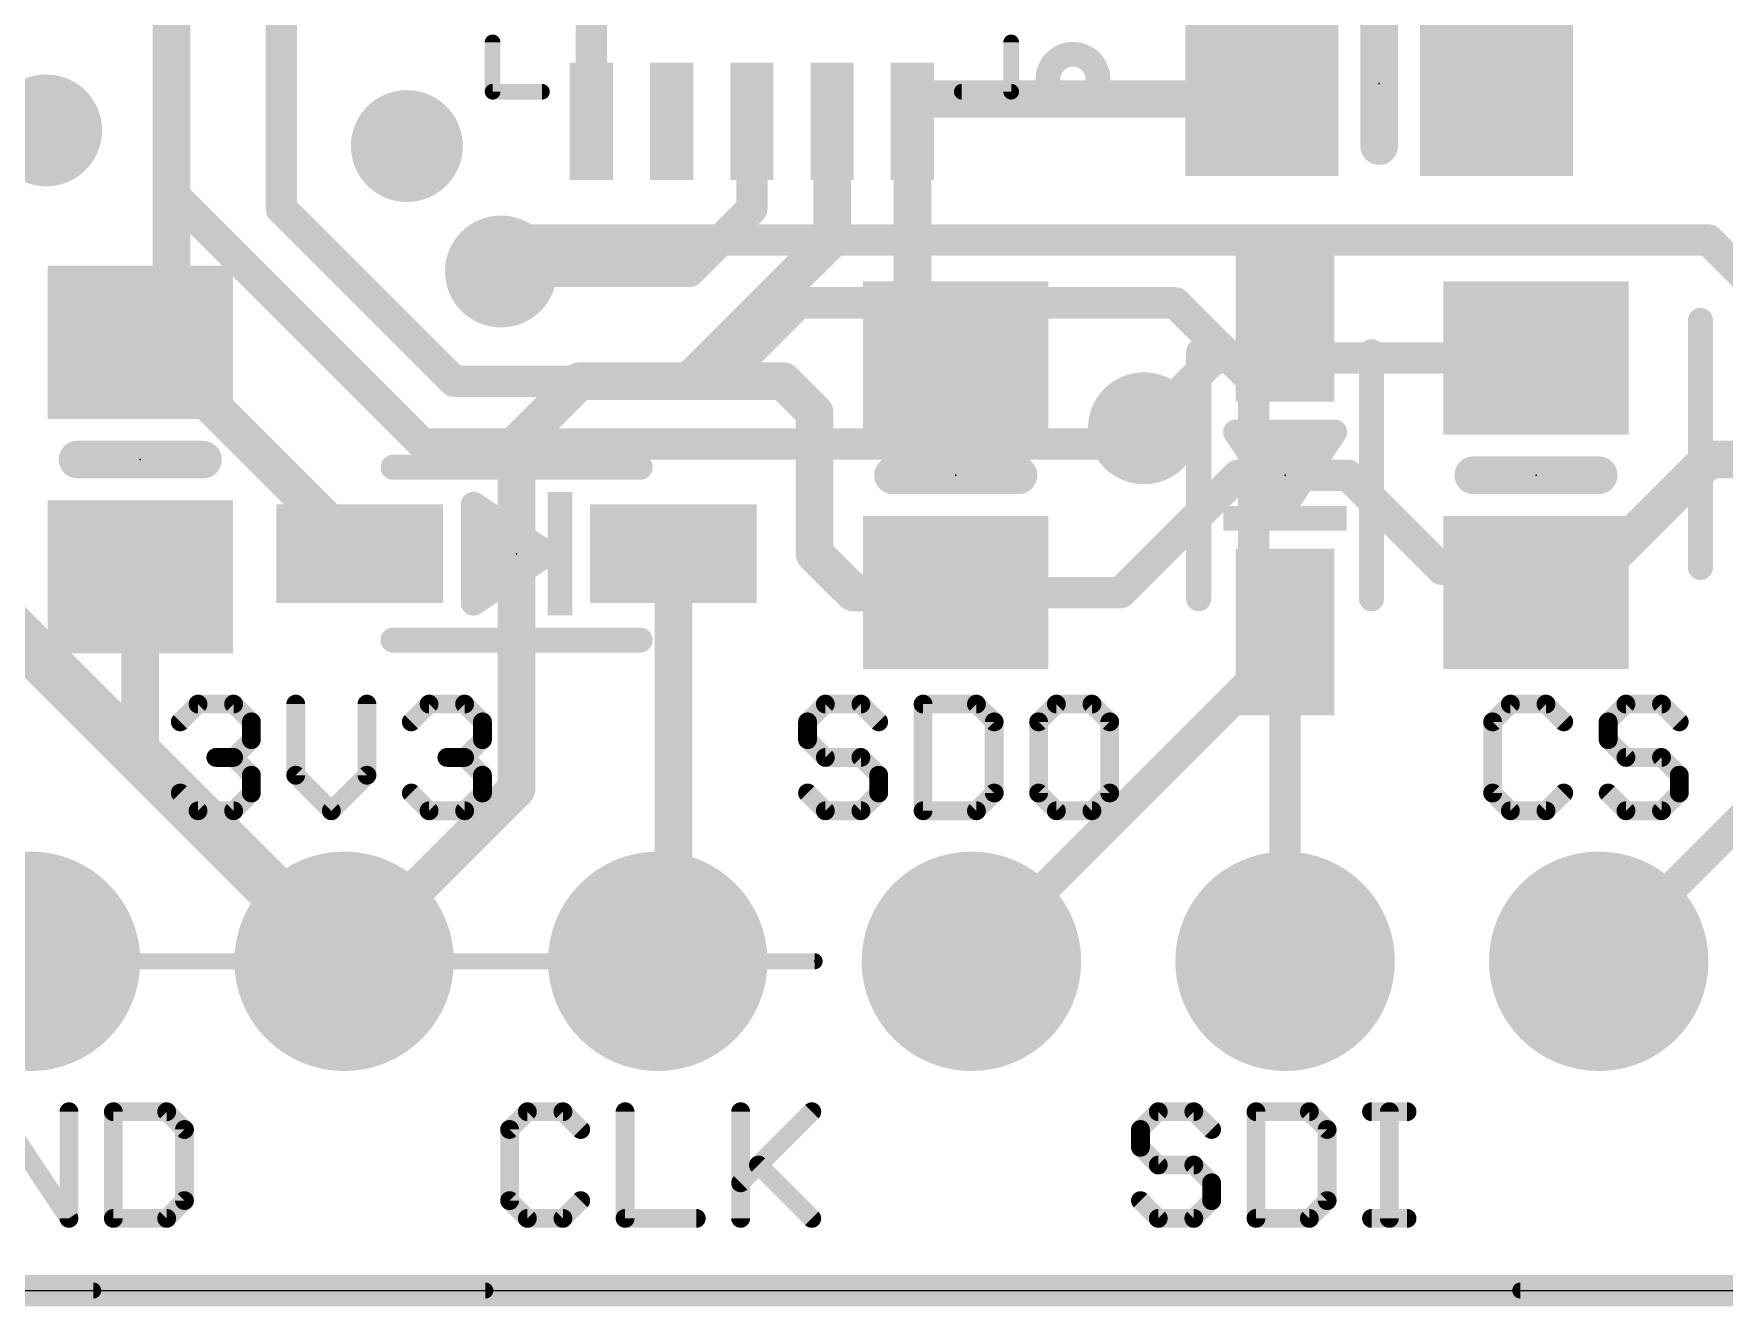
# Model space of a CAD drawing. Extents: x -11.4 to 33.1, y -5.3 to 41.1.
# Drawn here: x 6.38 to 20.07, y -0.13 to 10.18 of the extents above; entities that cross this region are included whole.
import ezdxf

# ---------------------------------------------------------------- set-up
doc = ezdxf.new("R2010")
doc.units = 0
for name, color, linetype in [('1', 12, 'CONTINUOUS'), ('16', 132, 'CONTINUOUS'), ('17', 110, 'CONTINUOUS'), ('18', 110, 'CONTINUOUS'), ('20', 53, 'CONTINUOUS'), ('21', 40, 'CONTINUOUS'), ('23', 40, 'CONTINUOUS'), ('47', 253, 'CONTINUOUS')]:
    doc.layers.add(name, color=color, linetype=linetype)

# ---------------------------------------------------------------- blocks, each defined once
blk = doc.blocks.new('RECT')
blk.add_solid([(-0.5, -0.5), (0.5, -0.5), (-0.5, 0.5), (0.5, 0.5)])
blk = doc.blocks.new('ROUNDP')
at = {"const_width": 0.5}
blk.add_lwpolyline([(0, -0.25, 1), (0, 0.25, 1), (0, -0.25)], format="xyb", dxfattribs=at)
blk = doc.blocks.new('ROUNDV')
at = {"const_width": 0.5}
blk.add_lwpolyline([(0, -0.25, 1), (0, 0.25, 1), (0, -0.25)], format="xyb", dxfattribs=at)

msp = doc.modelspace()

# ---------------------------------------------------------------- linework, layer by layer
at = {"layer": '1'}
for points, const_width in [([(7.493, 11.176), (7.493, 7.935)], 0.3048), ([(10.892, 9.471), (10.892, 10.765)], 0.254), ([(16.195, 9.652), (16.322, 9.779)], 0.3048), ([(13.492, 9.652), (16.195, 9.652)], 0.3048), ([(13.492, 9.471), (13.492, 9.652)], 0.254), ([(12.192, 9.471), (12.192, 8.763)], 0.254), ([(12.842, 9.471), (12.842, 8.524)], 0.3048), ([(13.492, 9.471), (13.492, 7.905)], 0.3048), ([(12.192, 8.763), (11.684, 8.255)], 0.254), ([(12.842, 8.524), (11.684, 7.366)], 0.3048), ([(11.684, 8.255), (10.16, 8.255)], 0.254), ([(7.493, 7.935), (7.239, 7.681)], 0.3048), ([(13.492, 7.905), (13.843, 7.554)], 0.3048), ([(16.51, 7.874), (16.51, 7.554)], 0.254), ([(7.305, 7.681), (7.239, 7.681)], 0.3048), ([(9.017, 5.969), (7.305, 7.681)], 0.3048), ([(15.936, 7.554), (15.367, 6.985)], 0.254), ([(16.51, 7.554), (15.936, 7.554)], 0.254), ([(16.51, 7.554), (18.542, 7.554)], 0.254), ([(10.795, 7.366), (10.287, 6.858)], 0.3048), ([(11.684, 7.366), (10.795, 7.366)], 0.3048), ([(11.684, 7.366), (12.446, 7.366)], 0.3048), ([(12.446, 7.366), (12.7, 7.112)], 0.3048), ([(12.7, 5.969), (12.7, 7.112)], 0.3048), ([(10.287, 6.858), (10.287, 4.064)], 0.3048), ([(19.939, 6.731), (18.923, 5.715)], 0.3048), ([(19.939, 6.731), (21.082, 6.731)], 0.3048), ([(15.179, 5.654), (16.129, 6.604)], 0.254), ([(16.129, 6.604), (17.018, 6.604)], 0.254), ([(17.018, 6.604), (17.78, 5.842)], 0.254), ([(11.557, 5.969), (11.557, 2.667)], 0.3048), ([(13.015, 5.654), (12.7, 5.969)], 0.3048), ([(7.239, 4.318), (7.239, 5.781)], 0.3048), ([(17.78, 5.842), (18.354, 5.842)], 0.254), ([(18.354, 5.842), (18.542, 5.654)], 0.254), ([(13.843, 5.654), (13.015, 5.654)], 0.3048), ([(15.179, 5.654), (13.843, 5.654)], 0.254), ([(18.923, 5.715), (18.415, 5.715)], 0.3048), ([(18.542, 5.654), (18.862, 5.654)], 0.3048), ([(18.862, 5.654), (18.923, 5.715)], 0.3048), ([(16.51, 5.334), (16.51, 2.667)], 0.254), ([(8.89, 2.667), (7.239, 4.318)], 0.3048), ([(20.574, 4.191), (19.05, 2.667)], 0.254), ([(10.287, 4.064), (8.89, 2.667)], 0.3048), ([(11.557, 2.667), (11.43, 2.667)], 0.3048), ([(25.527, 0), (0, 0)], 0.254)]:
    msp.add_lwpolyline(points, dxfattribs=dict(at, const_width=const_width))
for points, const_width in [([(16.3759, 9.7251, 1), (16.2681, 9.8329)], 0.1524), ([(13.492, 9.7282, 1), (13.492, 9.5758)], 0.1524), ([(13.5555, 9.652, 1), (13.4285, 9.652)], 0.127), ([(16.1411, 9.7059, 1), (16.2489, 9.5981)], 0.1524), ([(16.195, 9.5758, 1), (16.195, 9.7282)], 0.1524), ([(12.2555, 9.471, 1), (12.1285, 9.471)], 0.127), ([(12.9182, 9.471, 1), (12.7658, 9.471)], 0.1524), ([(13.5682, 9.471, 1), (13.4158, 9.471)], 0.1524), ([(10.8285, 9.471, 1), (10.9555, 9.471)], 0.127), ([(13.4285, 9.471, 1), (13.5555, 9.471)], 0.127), ([(12.1285, 8.763, 1), (12.2555, 8.763)], 0.127), ([(12.2369, 8.7181, 1), (12.1471, 8.8079)], 0.127), ([(12.8959, 8.4701, 1), (12.7881, 8.5779)], 0.1524), ([(12.7658, 8.524, 1), (12.9182, 8.524)], 0.1524), ([(10.16, 8.3185, 1), (10.16, 8.1915)], 0.127), ([(11.6391, 8.2999, 1), (11.7289, 8.2101)], 0.127), ([(11.684, 8.1915, 1), (11.684, 8.3185)], 0.127), ([(7.5469, 7.8811, 1), (7.4391, 7.9889)], 0.1524), ([(7.4168, 7.935, 1), (7.5692, 7.935)], 0.1524), ([(13.5459, 7.9589, 1), (13.4381, 7.8511)], 0.1524), ([(13.4158, 7.905, 1), (13.5682, 7.905)], 0.1524), ([(16.5735, 7.874, 1), (16.4465, 7.874)], 0.127), ([(7.239, 7.7572, 1), (7.239, 7.6048)], 0.1524), ([(7.1851, 7.7349, 1), (7.2929, 7.6271)], 0.1524), ([(7.3589, 7.7349, 1), (7.2511, 7.6271)], 0.1524), ([(7.305, 7.6048, 1), (7.305, 7.7572)], 0.1524), ([(13.7891, 7.5001, 1), (13.8969, 7.6079)], 0.1524), ([(15.936, 7.6175, 1), (15.936, 7.4905)], 0.127), ([(15.9809, 7.5091, 1), (15.8911, 7.5989)], 0.127), ([(16.51, 7.6175, 1), (16.51, 7.4905)], 0.127), ([(16.51, 7.4905, 1), (16.51, 7.6175)], 0.127), ([(18.542, 7.4905, 1), (18.542, 7.6175)], 0.127), ([(16.4465, 7.554, 1), (16.5735, 7.554)], 0.127), ([(10.795, 7.4422, 1), (10.795, 7.2898)], 0.1524), ([(10.8489, 7.3121, 1), (10.7411, 7.4199)], 0.1524), ([(11.684, 7.4422, 1), (11.684, 7.2898)], 0.1524), ([(11.6301, 7.4199, 1), (11.7379, 7.3121)], 0.1524), ([(11.684, 7.2898, 1), (11.684, 7.4422)], 0.1524), ([(12.4999, 7.4199, 1), (12.3921, 7.3121)], 0.1524), ([(12.446, 7.2898, 1), (12.446, 7.4422)], 0.1524), ([(12.7762, 7.112, 1), (12.6238, 7.112)], 0.1524), ([(12.6461, 7.0581, 1), (12.7539, 7.1659)], 0.1524), ([(10.3632, 6.858, 1), (10.2108, 6.858)], 0.1524), ([(10.2331, 6.9119, 1), (10.3409, 6.8041)], 0.1524), ([(15.3221, 7.0299, 1), (15.4119, 6.9401)], 0.127), ([(19.939, 6.8072, 1), (19.939, 6.6548)], 0.1524), ([(19.9929, 6.6771, 1), (19.8851, 6.7849)], 0.1524), ([(16.129, 6.6675, 1), (16.129, 6.5405)], 0.127), ([(16.1739, 6.5591, 1), (16.0841, 6.6489)], 0.127), ([(17.0629, 6.6489, 1), (16.9731, 6.5591)], 0.127), ([(17.018, 6.5405, 1), (17.018, 6.6675)], 0.127), ([(8.9631, 5.9151, 1), (9.0709, 6.0229)], 0.1524), ([(11.6332, 5.969, 1), (11.4808, 5.969)], 0.1524), ([(12.7539, 6.0229, 1), (12.6461, 5.9151)], 0.1524), ([(12.6238, 5.969, 1), (12.7762, 5.969)], 0.1524), ([(7.3152, 5.781, 1), (7.1628, 5.781)], 0.1524), ([(17.78, 5.9055, 1), (17.78, 5.7785)], 0.127), ([(17.7351, 5.7971, 1), (17.8249, 5.8869)], 0.127), ([(18.3989, 5.8869, 1), (18.3091, 5.7971)], 0.127), ([(18.354, 5.7785, 1), (18.354, 5.9055)], 0.127), ([(13.015, 5.7302, 1), (13.015, 5.5778)], 0.1524), ([(12.9611, 5.6001, 1), (13.0689, 5.7079)], 0.1524), ([(13.843, 5.7175, 1), (13.843, 5.5905)], 0.127), ([(13.843, 5.5778, 1), (13.843, 5.7302)], 0.1524), ([(15.1341, 5.6989, 1), (15.2239, 5.6091)], 0.127), ([(15.179, 5.5905, 1), (15.179, 5.7175)], 0.127), ([(18.415, 5.7912, 1), (18.415, 5.6388)], 0.1524), ([(18.542, 5.7302, 1), (18.542, 5.5778)], 0.1524), ([(18.4971, 5.6091, 1), (18.5869, 5.6989)], 0.127), ([(18.8081, 5.7079, 1), (18.9159, 5.6001)], 0.1524), ([(18.8691, 5.7689, 1), (18.9769, 5.6611)], 0.1524), ([(18.862, 5.5778, 1), (18.862, 5.7302)], 0.1524), ([(18.9769, 5.6611, 1), (18.8691, 5.7689)], 0.1524), ([(18.923, 5.6388, 1), (18.923, 5.7912)], 0.1524), ([(16.5735, 5.334, 1), (16.4465, 5.334)], 0.127), ([(7.2929, 4.3719, 1), (7.1851, 4.2641)], 0.1524), ([(7.1628, 4.318, 1), (7.3152, 4.318)], 0.1524), ([(10.2108, 4.064, 1), (10.3632, 4.064)], 0.1524), ([(10.3409, 4.0101, 1), (10.2331, 4.1179)], 0.1524), ([(8.8361, 2.7209, 1), (8.9439, 2.6131)], 0.1524), ([(8.8361, 2.6131, 1), (8.9439, 2.7209)], 0.1524), ([(11.43, 2.7432, 1), (11.43, 2.5908)], 0.1524), ([(11.4808, 2.667, 1), (11.6332, 2.667)], 0.1524), ([(11.557, 2.5908, 1), (11.557, 2.7432)], 0.1524), ([(19.0051, 2.7119, 1), (19.0949, 2.6221)], 0.127), ([(16.4465, 2.667, 1), (16.5735, 2.667)], 0.127)]:
    msp.add_lwpolyline(points, format="xyb", dxfattribs=dict(at, const_width=const_width))
at = {"layer": '16'}
for points, const_width in [([(7.493, 8.89), (7.493, 11.176)], 0.254), ([(8.382, 10.795), (8.382, 8.763)], 0.254), ([(2.54, 9.017), (8.89, 2.667)], 0.4064), ([(9.525, 6.858), (7.493, 8.89)], 0.254), ([(8.382, 8.763), (9.779, 7.366)], 0.254), ([(10.16, 8.255), (10.414, 8.509)], 0.254), ([(10.414, 8.509), (19.939, 8.509)], 0.254), ([(19.939, 8.509), (20.193, 8.255)], 0.254), ([(20.193, 8.255), (21.59, 6.858)], 0.254), ([(11.938, 7.366), (12.573, 8.001)], 0.254), ([(12.573, 8.001), (15.621, 8.001)], 0.254), ([(15.621, 8.001), (16.256, 7.366)], 0.254), ([(9.779, 7.366), (11.938, 7.366)], 0.254), ([(16.256, 7.366), (16.256, 4.953)], 0.254), ([(9.525, 6.858), (15.24, 6.858)], 0.254), ([(15.24, 6.858), (15.367, 6.985)], 0.254), ([(16.256, 4.953), (13.97, 2.667)], 0.254), ([(14.224, 2.921), (13.97, 2.667)], 0.3048), ([(14.097, 2.794), (13.97, 2.667)], 0.254), ([(25.527, 0), (0, 0)], 0.254)]:
    msp.add_lwpolyline(points, dxfattribs=dict(at, const_width=const_width))
for points, const_width in [([(7.5379, 8.9349, 1), (7.4481, 8.8451)], 0.127), ([(7.4295, 8.89, 1), (7.5565, 8.89)], 0.127), ([(8.4269, 8.8079, 1), (8.3371, 8.7181)], 0.127), ([(8.3185, 8.763, 1), (8.4455, 8.763)], 0.127), ([(10.414, 8.5725, 1), (10.414, 8.4455)], 0.127), ([(10.4589, 8.4641, 1), (10.3691, 8.5539)], 0.127), ([(19.9839, 8.5539, 1), (19.8941, 8.4641)], 0.127), ([(19.939, 8.4455, 1), (19.939, 8.5725)], 0.127), ([(10.1151, 8.2999, 1), (10.2049, 8.2101)], 0.127), ([(12.573, 8.0645, 1), (12.573, 7.9375)], 0.127), ([(12.6179, 7.9561, 1), (12.5281, 8.0459)], 0.127), ([(15.6659, 8.0459, 1), (15.5761, 7.9561)], 0.127), ([(15.621, 7.9375, 1), (15.621, 8.0645)], 0.127), ([(9.779, 7.4295, 1), (9.779, 7.3025)], 0.127), ([(9.7341, 7.3211, 1), (9.8239, 7.4109)], 0.127), ([(11.8931, 7.4109, 1), (11.9829, 7.3211)], 0.127), ([(11.938, 7.3025, 1), (11.938, 7.4295)], 0.127), ([(16.3195, 7.366, 1), (16.1925, 7.366)], 0.127), ([(16.2111, 7.3211, 1), (16.3009, 7.4109)], 0.127), ([(9.525, 6.9215, 1), (9.525, 6.7945)], 0.127), ([(15.24, 6.7945, 1), (15.24, 6.9215)], 0.127), ([(15.4119, 6.9401, 1), (15.3221, 7.0299)], 0.127), ([(9.4801, 6.8131, 1), (9.5699, 6.9029)], 0.127), ([(15.1951, 6.9029, 1), (15.2849, 6.8131)], 0.127), ([(16.3009, 4.9081, 1), (16.2111, 4.9979)], 0.127), ([(16.1925, 4.953, 1), (16.3195, 4.953)], 0.127), ([(14.2779, 2.8671, 1), (14.1701, 2.9749)], 0.1524), ([(14.1419, 2.7491, 1), (14.0521, 2.8389)], 0.127), ([(8.8182, 2.5952, 1), (8.9618, 2.7388)], 0.2032), ([(13.9161, 2.7209, 1), (14.0239, 2.6131)], 0.1524), ([(13.9251, 2.7119, 1), (14.0149, 2.6221)], 0.127), ([(13.9251, 2.7119, 1), (14.0149, 2.6221)], 0.127)]:
    msp.add_lwpolyline(points, format="xyb", dxfattribs=dict(at, const_width=const_width))
at = {"layer": '20'}
msp.add_line((2.54, 0), (22.86, 0), dxfattribs=at)
at = {"layer": '21'}
for points, const_width in [([(17.272, 10.287), (17.272, 9.271)], 0.3048), ([(10.092, 9.711), (10.092, 10.111)], 0.127), ([(14.292, 9.711), (14.292, 10.111)], 0.127), ([(10.492, 9.711), (10.092, 9.711)], 0.127), ([(13.892, 9.711), (14.292, 9.711)], 0.127), ([(19.874, 5.858), (19.874, 7.858)], 0.2032), ([(15.81, 5.604), (15.81, 7.604)], 0.2032), ([(17.21, 7.604), (17.21, 5.604)], 0.2032), ([(16.51, 6.354), (16.11, 6.954)], 0.2032), ([(16.11, 6.954), (16.91, 6.954)], 0.2032), ([(16.91, 6.954), (16.51, 6.354)], 0.2032), ([(7.747, 6.731), (6.731, 6.731)], 0.3048), ([(16.51, 6.504), (16.31, 6.804)], 0.2032), ([(16.31, 6.804), (16.71, 6.804)], 0.2032), ([(16.71, 6.804), (16.51, 6.504)], 0.2032), ([(9.287, 6.669), (11.287, 6.669)], 0.2032), ([(14.351, 6.604), (13.335, 6.604)], 0.3048), ([(16.3756, 6.7056), (16.6444, 6.7056)], 0.2032), ([(19.05, 6.604), (18.034, 6.604)], 0.3048), ([(9.937, 5.569), (9.937, 6.369)], 0.2032), ([(9.937, 6.369), (10.537, 5.969)], 0.2032), ([(10.087, 5.769), (10.087, 6.169)], 0.2032), ([(10.087, 6.169), (10.387, 5.969)], 0.2032), ([(10.087, 6.096), (10.1965, 6.096)], 0.2032), ([(10.537, 5.969), (9.937, 5.569)], 0.2032), ([(10.387, 5.969), (10.087, 5.769)], 0.2032), ([(10.087, 5.8928), (10.2727, 5.8928)], 0.2032), ([(11.287, 5.269), (9.287, 5.269)], 0.2032), ([(7.5629, 4.6065), (7.707, 4.7505)], 0.1524), ([(7.707, 4.7505), (7.9951, 4.7505)], 0.1524), ([(7.9951, 4.7505), (8.1391, 4.6065)], 0.1524), ([(8.4984, 4.7505), (8.4984, 4.1743)], 0.1524), ([(9.0747, 4.1743), (9.0747, 4.7505)], 0.1524), ([(9.434, 4.6065), (9.578, 4.7505)], 0.1524), ([(9.578, 4.7505), (9.8661, 4.7505)], 0.1524), ([(9.8661, 4.7505), (10.0102, 4.6065)], 0.1524), ([(12.787, 4.7505), (12.6429, 4.6065)], 0.1524), ([(13.0751, 4.7505), (12.787, 4.7505)], 0.1524), ([(13.2191, 4.6065), (13.0751, 4.7505)], 0.1524), ([(13.5784, 4.7505), (13.5784, 3.8862)], 0.1524), ([(14.0106, 4.7505), (13.5784, 4.7505)], 0.1524), ([(14.1547, 4.6065), (14.0106, 4.7505)], 0.1524), ([(14.658, 4.7505), (14.514, 4.6065)], 0.1524), ([(14.9461, 4.7505), (14.658, 4.7505)], 0.1524), ([(15.0902, 4.6065), (14.9461, 4.7505)], 0.1524), ([(18.3347, 4.7505), (18.1907, 4.6065)], 0.1524), ([(18.6228, 4.7505), (18.3347, 4.7505)], 0.1524), ([(18.7669, 4.6065), (18.6228, 4.7505)], 0.1524), ([(19.2703, 4.7505), (19.1262, 4.6065)], 0.1524), ([(19.5584, 4.7505), (19.2703, 4.7505)], 0.1524), ([(19.7024, 4.6065), (19.5584, 4.7505)], 0.1524), ([(8.1391, 4.6065), (8.1391, 4.4624)], 0.1524), ([(10.0102, 4.6065), (10.0102, 4.4624)], 0.1524), ([(12.6429, 4.6065), (12.6429, 4.4624)], 0.1524), ([(14.1547, 4.0303), (14.1547, 4.6065)], 0.1524), ([(14.514, 4.6065), (14.514, 4.0303)], 0.1524), ([(15.0902, 4.0303), (15.0902, 4.6065)], 0.1524), ([(18.1907, 4.6065), (18.1907, 4.0303)], 0.1524), ([(19.1262, 4.6065), (19.1262, 4.4624)], 0.1524), ([(8.1391, 4.4624), (7.9951, 4.3184)], 0.1524), ([(10.0102, 4.4624), (9.8661, 4.3184)], 0.1524), ([(12.6429, 4.4624), (12.787, 4.3184)], 0.1524), ([(19.1262, 4.4624), (19.2703, 4.3184)], 0.1524), ([(7.9951, 4.3184), (7.851, 4.3184)], 0.1524), ([(7.9951, 4.3184), (8.1391, 4.1743)], 0.1524), ([(9.8661, 4.3184), (9.7221, 4.3184)], 0.1524), ([(9.8661, 4.3184), (10.0102, 4.1743)], 0.1524), ([(12.787, 4.3184), (13.0751, 4.3184)], 0.1524), ([(13.0751, 4.3184), (13.2191, 4.1743)], 0.1524), ([(19.2703, 4.3184), (19.5584, 4.3184)], 0.1524), ([(19.5584, 4.3184), (19.7024, 4.1743)], 0.1524), ([(8.1391, 4.1743), (8.1391, 4.0303)], 0.1524), ([(8.4984, 4.1743), (8.7866, 3.8862)], 0.1524), ([(8.7866, 3.8862), (9.0747, 4.1743)], 0.1524), ([(10.0102, 4.1743), (10.0102, 4.0303)], 0.1524), ([(13.2191, 4.1743), (13.2191, 4.0303)], 0.1524), ([(19.7024, 4.1743), (19.7024, 4.0303)], 0.1524), ([(7.707, 3.8862), (7.5629, 4.0303)], 0.1524), ([(8.1391, 4.0303), (7.9951, 3.8862)], 0.1524), ([(9.578, 3.8862), (9.434, 4.0303)], 0.1524), ([(10.0102, 4.0303), (9.8661, 3.8862)], 0.1524), ([(12.787, 3.8862), (12.6429, 4.0303)], 0.1524), ([(13.2191, 4.0303), (13.0751, 3.8862)], 0.1524), ([(14.0106, 3.8862), (14.1547, 4.0303)], 0.1524), ([(14.514, 4.0303), (14.658, 3.8862)], 0.1524), ([(14.9461, 3.8862), (15.0902, 4.0303)], 0.1524), ([(18.1907, 4.0303), (18.3347, 3.8862)], 0.1524), ([(18.6228, 3.8862), (18.7669, 4.0303)], 0.1524), ([(19.2703, 3.8862), (19.1262, 4.0303)], 0.1524), ([(19.7024, 4.0303), (19.5584, 3.8862)], 0.1524), ([(7.9951, 3.8862), (7.707, 3.8862)], 0.1524), ([(9.8661, 3.8862), (9.578, 3.8862)], 0.1524), ([(13.0751, 3.8862), (12.787, 3.8862)], 0.1524), ([(13.5784, 3.8862), (14.0106, 3.8862)], 0.1524), ([(14.658, 3.8862), (14.9461, 3.8862)], 0.1524), ([(18.3347, 3.8862), (18.6228, 3.8862)], 0.1524), ([(19.5584, 3.8862), (19.2703, 3.8862)], 0.1524), ([(6.0854, 1.4485), (6.6617, 0.5842)], 0.1524), ([(6.6617, 0.5842), (6.6617, 1.4485)], 0.1524), ([(7.021, 1.4485), (7.021, 0.5842)], 0.1524), ([(7.4531, 1.4485), (7.021, 1.4485)], 0.1524), ([(7.5972, 1.3045), (7.4531, 1.4485)], 0.1524), ([(10.374, 1.4485), (10.2299, 1.3045)], 0.1524), ([(10.6621, 1.4485), (10.374, 1.4485)], 0.1524), ([(10.8061, 1.3045), (10.6621, 1.4485)], 0.1524), ([(11.1654, 1.4485), (11.1654, 0.5842)], 0.1524), ([(12.101, 1.4485), (12.101, 0.5842)], 0.1524), ([(12.101, 0.8723), (12.6772, 1.4485)], 0.1524), ([(15.4829, 1.4485), (15.3388, 1.3045)], 0.1524), ([(15.771, 1.4485), (15.4829, 1.4485)], 0.1524), ([(15.9151, 1.3045), (15.771, 1.4485)], 0.1524), ([(16.2744, 1.4485), (16.2744, 0.5842)], 0.1524), ([(16.7065, 1.4485), (16.2744, 1.4485)], 0.1524), ([(16.8506, 1.3045), (16.7065, 1.4485)], 0.1524), ([(17.2099, 1.4485), (17.498, 1.4485)], 0.1524), ([(17.3539, 0.5842), (17.3539, 1.4485)], 0.1524), ([(7.5972, 0.7283), (7.5972, 1.3045)], 0.1524), ([(10.2299, 1.3045), (10.2299, 0.7283)], 0.1524), ([(15.3388, 1.3045), (15.3388, 1.1604)], 0.1524), ([(16.8506, 0.7283), (16.8506, 1.3045)], 0.1524), ([(15.3388, 1.1604), (15.4829, 1.0164)], 0.1524), ([(12.245, 1.0164), (12.6772, 0.5842)], 0.1524), ([(15.4829, 1.0164), (15.771, 1.0164)], 0.1524), ([(15.771, 1.0164), (15.9151, 0.8723)], 0.1524), ([(15.9151, 0.8723), (15.9151, 0.7283)], 0.1524), ([(7.4531, 0.5842), (7.5972, 0.7283)], 0.1524), ([(10.2299, 0.7283), (10.374, 0.5842)], 0.1524), ([(10.6621, 0.5842), (10.8061, 0.7283)], 0.1524), ([(15.4829, 0.5842), (15.3388, 0.7283)], 0.1524), ([(15.9151, 0.7283), (15.771, 0.5842)], 0.1524), ([(16.7065, 0.5842), (16.8506, 0.7283)], 0.1524), ([(7.021, 0.5842), (7.4531, 0.5842)], 0.1524), ([(10.374, 0.5842), (10.6621, 0.5842)], 0.1524), ([(11.1654, 0.5842), (11.7417, 0.5842)], 0.1524), ([(15.771, 0.5842), (15.4829, 0.5842)], 0.1524), ([(16.2744, 0.5842), (16.7065, 0.5842)], 0.1524), ([(17.2099, 0.5842), (17.498, 0.5842)], 0.1524)]:
    msp.add_lwpolyline(points, dxfattribs=dict(at, const_width=const_width))
for points, const_width in [([(10.1238, 10.111, 1), (10.0602, 10.111)], 0.0635), ([(14.3238, 10.111, 1), (14.2602, 10.111)], 0.0635), ([(14.792, 9.711, 1), (14.792, 9.911, 1), (14.792, 9.711)], 0.4064), ([(10.092, 9.7428, 1), (10.092, 9.6792)], 0.0635), ([(10.0602, 9.711, 1), (10.1238, 9.711)], 0.0635), ([(10.492, 9.6792, 1), (10.492, 9.7428)], 0.0635), ([(13.892, 9.7428, 1), (13.892, 9.6792)], 0.0635), ([(14.2602, 9.711, 1), (14.3238, 9.711)], 0.0635), ([(14.292, 9.6792, 1), (14.292, 9.7428)], 0.0635), ([(17.1958, 9.271, 1), (17.3482, 9.271)], 0.1524), ([(19.9248, 7.858, 1), (19.8232, 7.858)], 0.1016), ([(15.8608, 7.604, 1), (15.7592, 7.604)], 0.1016), ([(17.2608, 7.604, 1), (17.1592, 7.604)], 0.1016), ([(16.1523, 6.9822, 1), (16.0677, 6.9258)], 0.1016), ([(16.11, 7.0048, 1), (16.11, 6.9032)], 0.1016), ([(16.9523, 6.9258, 1), (16.8677, 6.9822)], 0.1016), ([(16.91, 6.9032, 1), (16.91, 7.0048)], 0.1016), ([(6.731, 6.8072, 1), (6.731, 6.6548)], 0.1524), ([(7.747, 6.6548, 1), (7.747, 6.8072)], 0.1524), ([(16.3523, 6.8322, 1), (16.2677, 6.7758)], 0.1016), ([(16.31, 6.8548, 1), (16.31, 6.7532)], 0.1016), ([(16.7523, 6.7758, 1), (16.6677, 6.8322)], 0.1016), ([(16.71, 6.7532, 1), (16.71, 6.8548)], 0.1016), ([(9.287, 6.7198, 1), (9.287, 6.6182)], 0.1016), ([(11.287, 6.6182, 1), (11.287, 6.7198)], 0.1016), ([(13.335, 6.6802, 1), (13.335, 6.5278)], 0.1524), ([(14.351, 6.5278, 1), (14.351, 6.6802)], 0.1524), ([(16.3756, 6.7564, 1), (16.3756, 6.6548)], 0.1016), ([(16.6444, 6.6548, 1), (16.6444, 6.7564)], 0.1016), ([(18.034, 6.6802, 1), (18.034, 6.5278)], 0.1524), ([(19.05, 6.5278, 1), (19.05, 6.6802)], 0.1524), ([(16.4677, 6.5322, 1), (16.5523, 6.4758)], 0.1016), ([(16.4677, 6.4758, 1), (16.5523, 6.5322)], 0.1016), ([(9.9878, 6.369, 1), (9.8862, 6.369)], 0.1016), ([(9.9652, 6.4113, 1), (9.9088, 6.3267)], 0.1016), ([(16.4677, 6.3822, 1), (16.5523, 6.3258)], 0.1016), ([(16.4677, 6.3258, 1), (16.5523, 6.3822)], 0.1016), ([(10.1378, 6.169, 1), (10.0362, 6.169)], 0.1016), ([(10.1152, 6.2113, 1), (10.0588, 6.1267)], 0.1016), ([(10.087, 6.1468, 1), (10.087, 6.0452)], 0.1016), ([(10.1965, 6.0452, 1), (10.1965, 6.1468)], 0.1016), ([(10.4152, 5.9267, 1), (10.3588, 6.0113)], 0.1016), ([(10.3588, 5.9267, 1), (10.4152, 6.0113)], 0.1016), ([(10.5652, 5.9267, 1), (10.5088, 6.0113)], 0.1016), ([(10.5088, 5.9267, 1), (10.5652, 6.0113)], 0.1016), ([(10.087, 5.9436, 1), (10.087, 5.842)], 0.1016), ([(10.2727, 5.842, 1), (10.2727, 5.9436)], 0.1016), ([(19.8232, 5.858, 1), (19.9248, 5.858)], 0.1016), ([(10.0588, 5.8113, 1), (10.1152, 5.7267)], 0.1016), ([(10.0362, 5.769, 1), (10.1378, 5.769)], 0.1016), ([(9.9088, 5.6113, 1), (9.9652, 5.5267)], 0.1016), ([(9.8862, 5.569, 1), (9.9878, 5.569)], 0.1016), ([(15.7592, 5.604, 1), (15.8608, 5.604)], 0.1016), ([(17.1592, 5.604, 1), (17.2608, 5.604)], 0.1016), ([(9.287, 5.3198, 1), (9.287, 5.2182)], 0.1016), ([(11.287, 5.2182, 1), (11.287, 5.3198)], 0.1016), ([(7.707, 4.7886, 1), (7.707, 4.7124)], 0.0762), ([(7.7339, 4.7236, 1), (7.68, 4.7775)], 0.0762), ([(8.022, 4.7775, 1), (7.9681, 4.7236)], 0.0762), ([(7.9951, 4.7124, 1), (7.9951, 4.7886)], 0.0762), ([(8.5365, 4.7505, 1), (8.4603, 4.7505)], 0.0762), ([(9.1128, 4.7505, 1), (9.0366, 4.7505)], 0.0762), ([(9.578, 4.7886, 1), (9.578, 4.7124)], 0.0762), ([(9.605, 4.7236, 1), (9.5511, 4.7775)], 0.0762), ([(9.8931, 4.7775, 1), (9.8392, 4.7236)], 0.0762), ([(9.8661, 4.7124, 1), (9.8661, 4.7886)], 0.0762), ([(12.787, 4.7886, 1), (12.787, 4.7124)], 0.0762), ([(12.8139, 4.7236, 1), (12.76, 4.7775)], 0.0762), ([(13.102, 4.7775, 1), (13.0481, 4.7236)], 0.0762), ([(13.0751, 4.7124, 1), (13.0751, 4.7886)], 0.0762), ([(13.6165, 4.7505, 1), (13.5403, 4.7505)], 0.0762), ([(13.5784, 4.7886, 1), (13.5784, 4.7124)], 0.0762), ([(14.0376, 4.7775, 1), (13.9837, 4.7236)], 0.0762), ([(14.0106, 4.7124, 1), (14.0106, 4.7886)], 0.0762), ([(14.658, 4.7886, 1), (14.658, 4.7124)], 0.0762), ([(14.685, 4.7236, 1), (14.6311, 4.7775)], 0.0762), ([(14.9731, 4.7775, 1), (14.9192, 4.7236)], 0.0762), ([(14.9461, 4.7124, 1), (14.9461, 4.7886)], 0.0762), ([(18.3347, 4.7886, 1), (18.3347, 4.7124)], 0.0762), ([(18.3617, 4.7236, 1), (18.3078, 4.7775)], 0.0762), ([(18.6498, 4.7775, 1), (18.5959, 4.7236)], 0.0762), ([(18.6228, 4.7124, 1), (18.6228, 4.7886)], 0.0762), ([(19.2703, 4.7886, 1), (19.2703, 4.7124)], 0.0762), ([(19.2972, 4.7236, 1), (19.2433, 4.7775)], 0.0762), ([(19.5853, 4.7775, 1), (19.5314, 4.7236)], 0.0762), ([(19.5584, 4.7124, 1), (19.5584, 4.7886)], 0.0762), ([(7.536, 4.6334, 1), (7.5899, 4.5795)], 0.0762), ([(8.1772, 4.6065, 1), (8.101, 4.6065)], 0.0762), ([(8.1122, 4.5795, 1), (8.1661, 4.6334)], 0.0762), ([(9.407, 4.6334, 1), (9.4609, 4.5795)], 0.0762), ([(10.0483, 4.6065, 1), (9.9721, 4.6065)], 0.0762), ([(9.9832, 4.5795, 1), (10.0371, 4.6334)], 0.0762), ([(12.681, 4.6065, 1), (12.6048, 4.6065)], 0.0762), ([(12.616, 4.6334, 1), (12.6699, 4.5795)], 0.0762), ([(13.1922, 4.5795, 1), (13.2461, 4.6334)], 0.0762), ([(14.1928, 4.6065, 1), (14.1166, 4.6065)], 0.0762), ([(14.1277, 4.5795, 1), (14.1816, 4.6334)], 0.0762), ([(14.487, 4.6334, 1), (14.5409, 4.5795)], 0.0762), ([(14.5521, 4.6065, 1), (14.4759, 4.6065)], 0.0762), ([(15.1283, 4.6065, 1), (15.0521, 4.6065)], 0.0762), ([(15.0632, 4.5795, 1), (15.1171, 4.6334)], 0.0762), ([(18.1637, 4.6334, 1), (18.2176, 4.5795)], 0.0762), ([(18.2288, 4.6065, 1), (18.1526, 4.6065)], 0.0762), ([(18.74, 4.5795, 1), (18.7938, 4.6334)], 0.0762), ([(19.1643, 4.6065, 1), (19.0881, 4.6065)], 0.0762), ([(19.0993, 4.6334, 1), (19.1531, 4.5795)], 0.0762), ([(19.6755, 4.5795, 1), (19.7294, 4.6334)], 0.0762), ([(8.1661, 4.4355, 1), (8.1122, 4.4894)], 0.0762), ([(10.0371, 4.4355, 1), (9.9832, 4.4894)], 0.0762), ([(12.6699, 4.4894, 1), (12.616, 4.4355)], 0.0762), ([(19.1531, 4.4894, 1), (19.0993, 4.4355)], 0.0762), ([(7.851, 4.3565, 1), (7.851, 4.2803)], 0.0762), ([(8.022, 4.3453, 1), (7.9681, 4.2914)], 0.0762), ([(7.9681, 4.3453, 1), (8.022, 4.2914)], 0.0762), ([(7.9951, 4.2803, 1), (7.9951, 4.3565)], 0.0762), ([(8.101, 4.4624, 1), (8.1772, 4.4624)], 0.0762), ([(9.7221, 4.3565, 1), (9.7221, 4.2803)], 0.0762), ([(9.8931, 4.3453, 1), (9.8392, 4.2914)], 0.0762), ([(9.8392, 4.3453, 1), (9.8931, 4.2914)], 0.0762), ([(9.8661, 4.2803, 1), (9.8661, 4.3565)], 0.0762), ([(9.9721, 4.4624, 1), (10.0483, 4.4624)], 0.0762), ([(12.6048, 4.4624, 1), (12.681, 4.4624)], 0.0762), ([(12.787, 4.3565, 1), (12.787, 4.2803)], 0.0762), ([(12.76, 4.2914, 1), (12.8139, 4.3453)], 0.0762), ([(13.102, 4.3453, 1), (13.0481, 4.2914)], 0.0762), ([(13.0751, 4.2803, 1), (13.0751, 4.3565)], 0.0762), ([(19.0881, 4.4624, 1), (19.1643, 4.4624)], 0.0762), ([(19.2703, 4.3565, 1), (19.2703, 4.2803)], 0.0762), ([(19.2433, 4.2914, 1), (19.2972, 4.3453)], 0.0762), ([(19.5853, 4.3453, 1), (19.5314, 4.2914)], 0.0762), ([(19.5584, 4.2803, 1), (19.5584, 4.3565)], 0.0762), ([(8.1772, 4.1743, 1), (8.101, 4.1743)], 0.0762), ([(8.5254, 4.2013, 1), (8.4715, 4.1474)], 0.0762), ([(9.1016, 4.1474, 1), (9.0477, 4.2013)], 0.0762), ([(10.0483, 4.1743, 1), (9.9721, 4.1743)], 0.0762), ([(13.2572, 4.1743, 1), (13.181, 4.1743)], 0.0762), ([(19.7405, 4.1743, 1), (19.6643, 4.1743)], 0.0762), ([(8.1122, 4.1474, 1), (8.1661, 4.2013)], 0.0762), ([(8.4603, 4.1743, 1), (8.5365, 4.1743)], 0.0762), ([(9.0366, 4.1743, 1), (9.1128, 4.1743)], 0.0762), ([(9.9832, 4.1474, 1), (10.0371, 4.2013)], 0.0762), ([(13.1922, 4.1474, 1), (13.2461, 4.2013)], 0.0762), ([(19.6755, 4.1474, 1), (19.7294, 4.2013)], 0.0762), ([(7.5899, 4.0572, 1), (7.536, 4.0033)], 0.0762), ([(8.101, 4.0303, 1), (8.1772, 4.0303)], 0.0762), ([(8.1661, 4.0033, 1), (8.1122, 4.0572)], 0.0762), ([(9.4609, 4.0572, 1), (9.407, 4.0033)], 0.0762), ([(9.9721, 4.0303, 1), (10.0483, 4.0303)], 0.0762), ([(10.0371, 4.0033, 1), (9.9832, 4.0572)], 0.0762), ([(12.6699, 4.0572, 1), (12.616, 4.0033)], 0.0762), ([(13.181, 4.0303, 1), (13.2572, 4.0303)], 0.0762), ([(13.2461, 4.0033, 1), (13.1922, 4.0572)], 0.0762), ([(14.1166, 4.0303, 1), (14.1928, 4.0303)], 0.0762), ([(14.1816, 4.0033, 1), (14.1277, 4.0572)], 0.0762), ([(14.5409, 4.0572, 1), (14.487, 4.0033)], 0.0762), ([(14.4759, 4.0303, 1), (14.5521, 4.0303)], 0.0762), ([(15.0521, 4.0303, 1), (15.1283, 4.0303)], 0.0762), ([(15.1171, 4.0033, 1), (15.0632, 4.0572)], 0.0762), ([(18.2176, 4.0572, 1), (18.1637, 4.0033)], 0.0762), ([(18.1526, 4.0303, 1), (18.2288, 4.0303)], 0.0762), ([(18.7938, 4.0033, 1), (18.74, 4.0572)], 0.0762), ([(19.1531, 4.0572, 1), (19.0993, 4.0033)], 0.0762), ([(19.6643, 4.0303, 1), (19.7405, 4.0303)], 0.0762), ([(19.7294, 4.0033, 1), (19.6755, 4.0572)], 0.0762), ([(7.707, 3.9243, 1), (7.707, 3.8481)], 0.0762), ([(7.68, 3.8593, 1), (7.7339, 3.9131)], 0.0762), ([(7.9681, 3.9131, 1), (8.022, 3.8593)], 0.0762), ([(7.9951, 3.8481, 1), (7.9951, 3.9243)], 0.0762), ([(8.7596, 3.9131, 1), (8.8135, 3.8593)], 0.0762), ([(8.7596, 3.8593, 1), (8.8135, 3.9131)], 0.0762), ([(9.578, 3.9243, 1), (9.578, 3.8481)], 0.0762), ([(9.5511, 3.8593, 1), (9.605, 3.9131)], 0.0762), ([(9.8392, 3.9131, 1), (9.8931, 3.8593)], 0.0762), ([(9.8661, 3.8481, 1), (9.8661, 3.9243)], 0.0762), ([(12.787, 3.9243, 1), (12.787, 3.8481)], 0.0762), ([(12.76, 3.8593, 1), (12.8139, 3.9131)], 0.0762), ([(13.0481, 3.9131, 1), (13.102, 3.8593)], 0.0762), ([(13.0751, 3.8481, 1), (13.0751, 3.9243)], 0.0762), ([(13.5784, 3.9243, 1), (13.5784, 3.8481)], 0.0762), ([(13.5403, 3.8862, 1), (13.6165, 3.8862)], 0.0762), ([(13.9837, 3.9131, 1), (14.0376, 3.8593)], 0.0762), ([(14.0106, 3.8481, 1), (14.0106, 3.9243)], 0.0762), ([(14.658, 3.9243, 1), (14.658, 3.8481)], 0.0762), ([(14.6311, 3.8593, 1), (14.685, 3.9131)], 0.0762), ([(14.9192, 3.9131, 1), (14.9731, 3.8593)], 0.0762), ([(14.9461, 3.8481, 1), (14.9461, 3.9243)], 0.0762), ([(18.3347, 3.9243, 1), (18.3347, 3.8481)], 0.0762), ([(18.3078, 3.8593, 1), (18.3617, 3.9131)], 0.0762), ([(18.5959, 3.9131, 1), (18.6498, 3.8593)], 0.0762), ([(18.6228, 3.8481, 1), (18.6228, 3.9243)], 0.0762), ([(19.2703, 3.9243, 1), (19.2703, 3.8481)], 0.0762), ([(19.2433, 3.8593, 1), (19.2972, 3.9131)], 0.0762), ([(19.5314, 3.9131, 1), (19.5853, 3.8593)], 0.0762), ([(19.5584, 3.8481, 1), (19.5584, 3.9243)], 0.0762), ([(6.6998, 1.4485, 1), (6.6236, 1.4485)], 0.0762), ([(7.0591, 1.4485, 1), (6.9829, 1.4485)], 0.0762), ([(7.021, 1.4866, 1), (7.021, 1.4104)], 0.0762), ([(7.4801, 1.4755, 1), (7.4262, 1.4216)], 0.0762), ([(7.4531, 1.4104, 1), (7.4531, 1.4866)], 0.0762), ([(10.374, 1.4866, 1), (10.374, 1.4104)], 0.0762), ([(10.4009, 1.4216, 1), (10.347, 1.4755)], 0.0762), ([(10.689, 1.4755, 1), (10.6351, 1.4216)], 0.0762), ([(10.6621, 1.4104, 1), (10.6621, 1.4866)], 0.0762), ([(11.2035, 1.4485, 1), (11.1273, 1.4485)], 0.0762), ([(12.1391, 1.4485, 1), (12.0629, 1.4485)], 0.0762), ([(12.7041, 1.4216, 1), (12.6502, 1.4755)], 0.0762), ([(15.4829, 1.4866, 1), (15.4829, 1.4104)], 0.0762), ([(15.5098, 1.4216, 1), (15.456, 1.4755)], 0.0762), ([(15.798, 1.4755, 1), (15.7441, 1.4216)], 0.0762), ([(15.771, 1.4104, 1), (15.771, 1.4866)], 0.0762), ([(16.3125, 1.4485, 1), (16.2363, 1.4485)], 0.0762), ([(16.2744, 1.4866, 1), (16.2744, 1.4104)], 0.0762), ([(16.7335, 1.4755, 1), (16.6796, 1.4216)], 0.0762), ([(16.7065, 1.4104, 1), (16.7065, 1.4866)], 0.0762), ([(17.2099, 1.4866, 1), (17.2099, 1.4104)], 0.0762), ([(17.392, 1.4485, 1), (17.3158, 1.4485)], 0.0762), ([(17.498, 1.4104, 1), (17.498, 1.4866)], 0.0762), ([(7.6353, 1.3045, 1), (7.5591, 1.3045)], 0.0762), ([(7.5702, 1.2775, 1), (7.6241, 1.3314)], 0.0762), ([(10.268, 1.3045, 1), (10.1918, 1.3045)], 0.0762), ([(10.203, 1.3314, 1), (10.2569, 1.2775)], 0.0762), ([(10.7792, 1.2775, 1), (10.8331, 1.3314)], 0.0762), ([(15.3769, 1.3045, 1), (15.3007, 1.3045)], 0.0762), ([(15.3119, 1.3314, 1), (15.3658, 1.2775)], 0.0762), ([(15.8881, 1.2775, 1), (15.942, 1.3314)], 0.0762), ([(16.8887, 1.3045, 1), (16.8125, 1.3045)], 0.0762), ([(16.8236, 1.2775, 1), (16.8775, 1.3314)], 0.0762), ([(15.3658, 1.1874, 1), (15.3119, 1.1335)], 0.0762), ([(15.3007, 1.1604, 1), (15.3769, 1.1604)], 0.0762), ([(12.272, 1.0433, 1), (12.2181, 0.9894)], 0.0762), ([(15.4829, 1.0545, 1), (15.4829, 0.9783)], 0.0762), ([(15.456, 0.9894, 1), (15.5098, 1.0433)], 0.0762), ([(15.798, 1.0433, 1), (15.7441, 0.9894)], 0.0762), ([(15.771, 0.9783, 1), (15.771, 1.0545)], 0.0762), ([(12.074, 0.8993, 1), (12.1279, 0.8454)], 0.0762), ([(15.9532, 0.8723, 1), (15.877, 0.8723)], 0.0762), ([(15.8881, 0.8454, 1), (15.942, 0.8993)], 0.0762), ([(7.5591, 0.7283, 1), (7.6353, 0.7283)], 0.0762), ([(7.6241, 0.7013, 1), (7.5702, 0.7552)], 0.0762), ([(10.2569, 0.7552, 1), (10.203, 0.7013)], 0.0762), ([(10.1918, 0.7283, 1), (10.268, 0.7283)], 0.0762), ([(10.8331, 0.7013, 1), (10.7792, 0.7552)], 0.0762), ([(15.3658, 0.7552, 1), (15.3119, 0.7013)], 0.0762), ([(15.877, 0.7283, 1), (15.9532, 0.7283)], 0.0762), ([(15.942, 0.7013, 1), (15.8881, 0.7552)], 0.0762), ([(16.8125, 0.7283, 1), (16.8887, 0.7283)], 0.0762), ([(16.8775, 0.7013, 1), (16.8236, 0.7552)], 0.0762), ([(6.6236, 0.5842, 1), (6.6998, 0.5842)], 0.0762), ([(6.63, 0.5631, 1), (6.6934, 0.6053)], 0.0762), ([(7.021, 0.6223, 1), (7.021, 0.5461)], 0.0762), ([(6.9829, 0.5842, 1), (7.0591, 0.5842)], 0.0762), ([(7.4262, 0.6111, 1), (7.4801, 0.5573)], 0.0762), ([(7.4531, 0.5461, 1), (7.4531, 0.6223)], 0.0762), ([(10.374, 0.6223, 1), (10.374, 0.5461)], 0.0762), ([(10.347, 0.5573, 1), (10.4009, 0.6111)], 0.0762), ([(10.6351, 0.6111, 1), (10.689, 0.5573)], 0.0762), ([(10.6621, 0.5461, 1), (10.6621, 0.6223)], 0.0762), ([(11.1654, 0.6223, 1), (11.1654, 0.5461)], 0.0762), ([(11.1273, 0.5842, 1), (11.2035, 0.5842)], 0.0762), ([(11.7417, 0.5461, 1), (11.7417, 0.6223)], 0.0762), ([(12.0629, 0.5842, 1), (12.1391, 0.5842)], 0.0762), ([(12.6502, 0.5573, 1), (12.7041, 0.6111)], 0.0762), ([(15.4829, 0.6223, 1), (15.4829, 0.5461)], 0.0762), ([(15.456, 0.5573, 1), (15.5098, 0.6111)], 0.0762), ([(15.7441, 0.6111, 1), (15.798, 0.5573)], 0.0762), ([(15.771, 0.5461, 1), (15.771, 0.6223)], 0.0762), ([(16.2744, 0.6223, 1), (16.2744, 0.5461)], 0.0762), ([(16.2363, 0.5842, 1), (16.3125, 0.5842)], 0.0762), ([(16.6796, 0.6111, 1), (16.7335, 0.5573)], 0.0762), ([(16.7065, 0.5461, 1), (16.7065, 0.6223)], 0.0762), ([(17.2099, 0.6223, 1), (17.2099, 0.5461)], 0.0762), ([(17.3158, 0.5842, 1), (17.392, 0.5842)], 0.0762), ([(17.498, 0.5461, 1), (17.498, 0.6223)], 0.0762)]:
    msp.add_lwpolyline(points, format="xyb", dxfattribs=dict(at, const_width=const_width))
at = {"layer": '23'}
for p in [(17.272, 9.779), (7.239, 6.731), (13.843, 6.604), (16.51, 6.604), (18.542, 6.604), (10.287, 5.969), (12.7, 2.667)]:
    msp.add_point(p, dxfattribs=at)
at = {"layer": '47', "const_width": 0.13}
for points in [[(12.7, 2.667), (-2.966, 2.667)], [(6.858, 0), (-10.967, 0)], [(10.033, 0), (-2.966, 0)], [(18.415, 0), (33.065, 0)]]:
    msp.add_lwpolyline(points, dxfattribs=at)
at = {"layer": '47', "const_width": 0.065}
for points in [[(12.7, 2.6345, 1), (12.7, 2.6995)], [(6.858, -0.0325, 1), (6.858, 0.0325)], [(10.033, -0.0325, 1), (10.033, 0.0325)], [(18.415, 0.0325, 1), (18.415, -0.0325)]]:
    msp.add_lwpolyline(points, format="xyb", dxfattribs=at)

# ---------------------------------------------------------------- block references
at = {"layer": '1', "xscale": 1.24, "yscale": 1.5}
for p in [(16.322, 9.779), (18.222, 9.779)]:
    msp.add_blockref('RECT', p, dxfattribs=at)
at = {"layer": '1'}
for p, xscale, yscale, rotation in [((10.892, 9.471), 0.35, 0.95, 180), ((11.542, 9.471), 0.35, 0.95, 180), ((12.192, 9.471), 0.35, 0.95, 180), ((12.842, 9.471), 0.35, 0.95, 180), ((13.492, 9.471), 0.35, 0.95, 180), ((16.51, 7.874), 1.35, 0.8, 90), ((7.239, 7.681), 1.24, 1.5, 270), ((13.843, 7.554), 1.24, 1.5, 270), ((18.542, 7.554), 1.24, 1.5, 270), ((7.239, 5.781), 1.24, 1.5, 270), ((9.017, 5.969), 1.35, 0.8, 180), ((11.557, 5.969), 1.35, 0.8, 180), ((13.843, 5.654), 1.24, 1.5, 270), ((18.542, 5.654), 1.24, 1.5, 270), ((16.51, 5.334), 1.35, 0.8, 90)]:
    msp.add_blockref('RECT', p, dxfattribs=dict(at, xscale=xscale, yscale=yscale, rotation=rotation))
at = {"layer": '17', "xscale": 1.778, "yscale": 1.778, "rotation": 90}
for p in [(6.35, 2.667), (6.35, 2.667), (8.89, 2.667), (8.89, 2.667), (11.43, 2.667), (11.43, 2.667), (13.97, 2.667), (13.97, 2.667), (16.51, 2.667), (16.51, 2.667), (19.05, 2.667), (19.05, 2.667)]:
    msp.add_blockref('ROUNDP', p, dxfattribs=at)
at = {"layer": '18', "xscale": 0.9064, "yscale": 0.9064}
for p in [(6.477, 9.398), (6.477, 9.398), (9.398, 9.271), (9.398, 9.271), (10.16, 8.255), (10.16, 8.255), (15.367, 6.985), (15.367, 6.985)]:
    msp.add_blockref('ROUNDV', p, dxfattribs=at)
at = {"layer": '21', "xscale": 0.2}
for p, rotation in [((10.637, 5.969), 180), ((16.51, 6.254), 90)]:
    msp.add_blockref('RECT', p, dxfattribs=dict(at, rotation=rotation))

doc.saveas('drawing.dxf')
